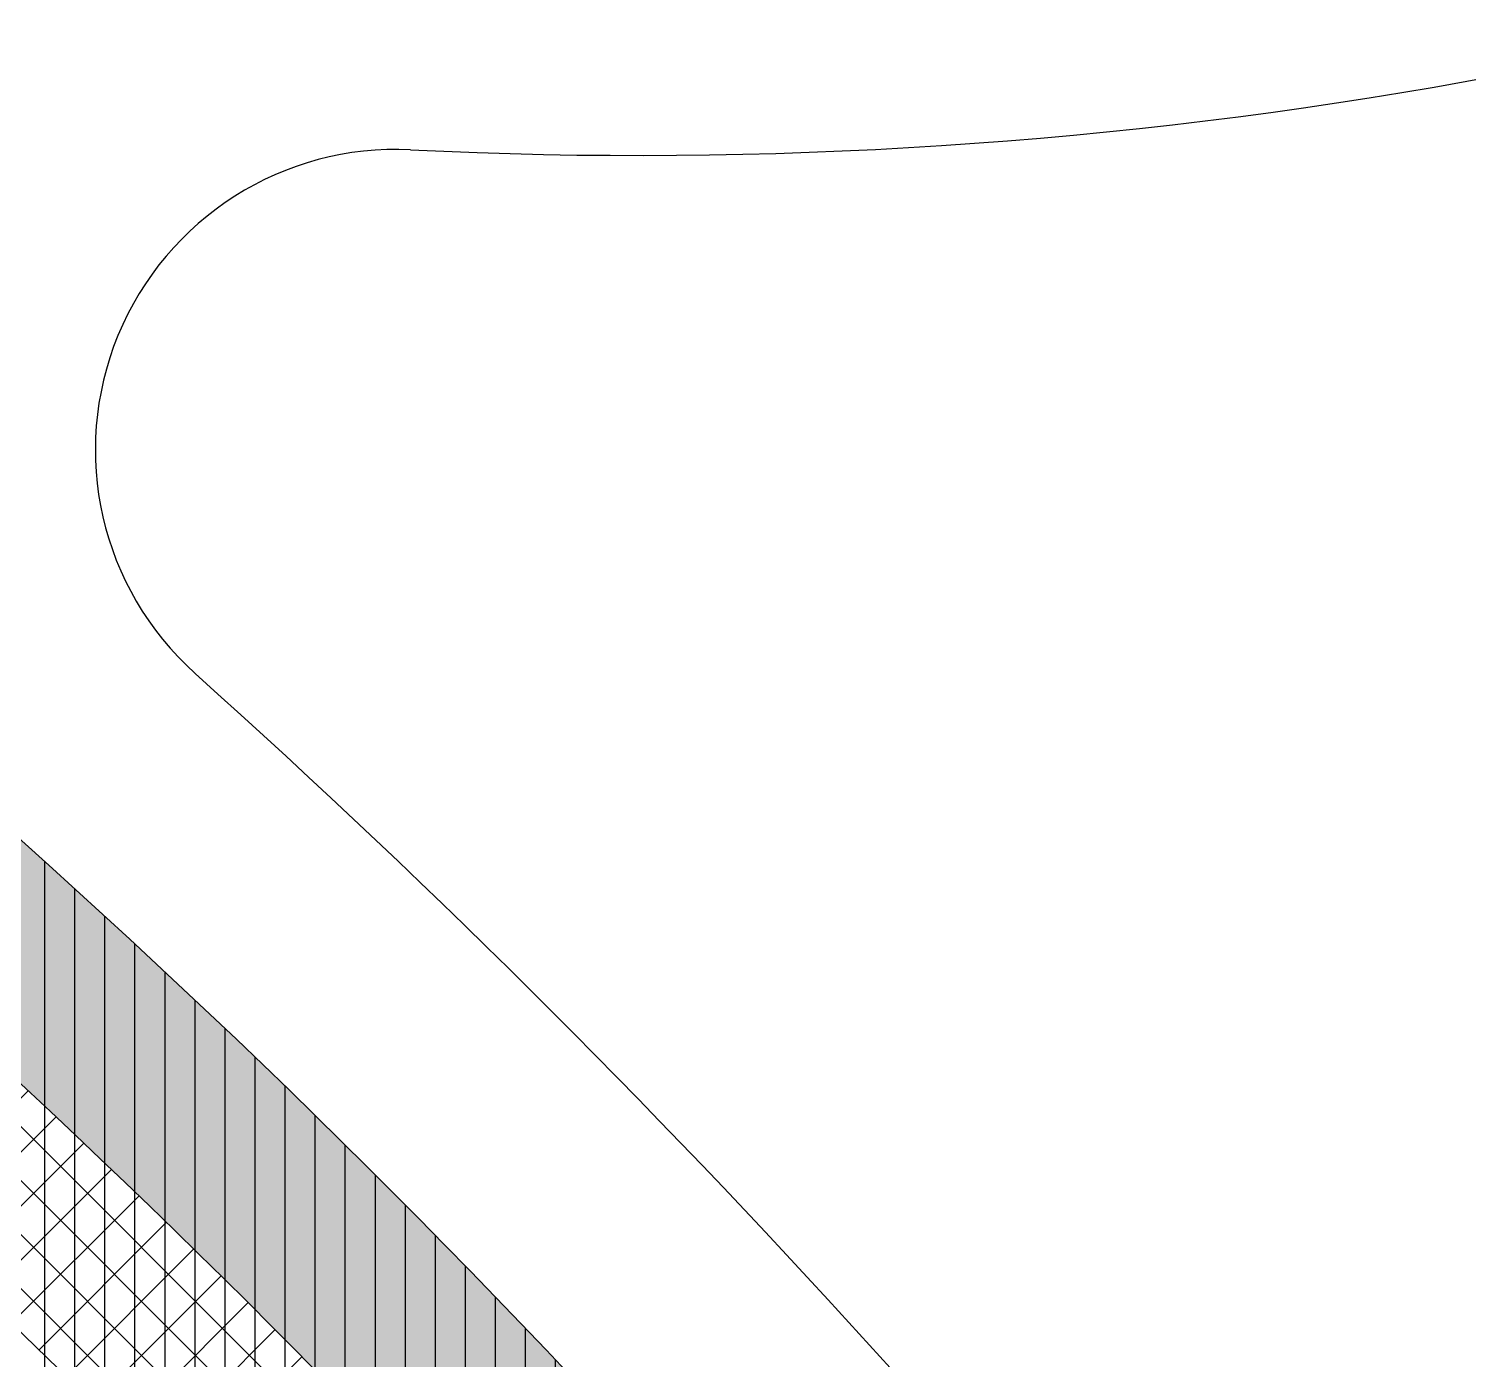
# Model space of a CAD drawing. Extents: x 671027 to 671614, y 802418 to 802669.
# Drawn here: x 671334.23 to 671358.18, y 802495.38 to 802517.52 of the extents above; entities that cross this region are included whole.
import ezdxf

# ---------------------------------------------------------------- set-up
doc = ezdxf.new("R2010")
doc.units = 0
doc.layers.add('drip line', color=7, linetype='Continuous')
doc.layers.add('shrubs-Gc', color=7, linetype='Continuous')
pattern_1 = [(90, (0, 0), (-0.5, 0), [])]

msp = doc.modelspace()

# ---------------------------------------------------------------- hatches: boundary and pattern name
at = {"layer": 'drip line', "true_color": 0xfecc66, "transparency": 33554585}
h = msp.add_hatch(dxfattribs=at)
h.set_pattern_fill('ANSI31', color=31, scale=4, angle=45)
h.set_pattern_definition(pattern_1)
h.paths.add_polyline_path([(671296.697, 802496.716, -0.110571), (671302.512, 802525.664, -0.131747), (671359.815, 802473.982, 0.003779), (671356.99, 802472.823, 0.125113), (671304.023, 802521.485, 0.098023), (671299.696, 802496.782, -0.642268), (671306.9, 802468.533, 0.080284), (671319.166, 802451.976, 0.003771), (671316.684, 802450.21, -0.07826), (671304.236, 802467.155, -0.356419), (671305.017, 802470.868, 0.642268), (671299.161, 802493.83, -0.356419)])
h = msp.add_hatch(dxfattribs=at)
h.set_pattern_fill('ANSI31', color=31, scale=4, angle=45)
h.set_pattern_definition(pattern_1)
h.paths.add_polyline_path([(671310.645, 802467.915, 0.073431), (671321.687, 802453.713, 0.003788), (671319.166, 802451.976, -0.080284), (671306.9, 802468.533, 0.642268), (671299.696, 802496.782, -0.098023), (671304.023, 802521.485, -0.125113), (671356.99, 802472.823, 0.003771), (671354.188, 802471.625, 0.117953), (671305.666, 802517.143, 0.074591), (671302.687, 802499.117, -0.551937)])
h = msp.add_hatch(dxfattribs=at)
h.set_pattern_fill('ANSI31', color=31, scale=4, angle=45)
h.set_pattern_definition(pattern_1)
h.paths.add_polyline_path([(671354.188, 802471.625, 0.003764), (671351.41, 802470.387, 0.110134), (671307.476, 802512.595, 0.049505), (671305.755, 802501.153, -0.485751), (671314.313, 802467.597, 0.067375), (671324.247, 802455.42, 0.003809), (671321.687, 802453.713, -0.073431), (671310.645, 802467.915, 0.551937), (671302.687, 802499.117, -0.074591), (671305.666, 802517.143, -0.117953)])
at = {"layer": 'shrubs-Gc'}
h = msp.add_hatch(dxfattribs=at)
h.set_pattern_fill('AR-SAND', color=219, scale=0.01125)
h.paths.add_polyline_path([(671296.697, 802496.716, -0.110571), (671302.512, 802525.664, -0.131747), (671359.815, 802473.982, 0.003779), (671356.99, 802472.823, 0.125113), (671304.023, 802521.485, 0.098023), (671299.696, 802496.782, -0.642268), (671306.9, 802468.533, 0.080284), (671319.166, 802451.976, 0.003771), (671316.684, 802450.21, -0.07826), (671304.236, 802467.155, -0.356419), (671305.017, 802470.868, 0.642268), (671299.161, 802493.83, -0.356419)])
h = msp.add_hatch(dxfattribs=at)
h.set_pattern_fill('ANSI37', color=74, scale=0.2)
h.paths.add_polyline_path([(671310.645, 802467.915, 0.073431), (671321.687, 802453.713, 0.003788), (671319.166, 802451.976, -0.080284), (671306.9, 802468.533, 0.642268), (671299.696, 802496.782, -0.098023), (671304.023, 802521.485, -0.125113), (671356.99, 802472.823, 0.003771), (671354.188, 802471.625, 0.117953), (671305.666, 802517.143, 0.074591), (671302.687, 802499.117, -0.551937)])
at = {"layer": 'shrubs-Gc', "linetype": 'ByBlock'}
h = msp.add_hatch(dxfattribs=at)
h.set_pattern_fill('DOLMIT', color=240, scale=0.1)
h.paths.add_polyline_path([(671354.188, 802471.625, 0.003764), (671351.41, 802470.387, 0.110134), (671307.476, 802512.595, 0.049505), (671305.755, 802501.153, -0.485751), (671314.313, 802467.597, 0.067375), (671324.247, 802455.42, 0.003809), (671321.687, 802453.713, -0.073431), (671310.645, 802467.915, 0.551937), (671302.687, 802499.117, -0.074591), (671305.666, 802517.143, -0.117953)])

# ---------------------------------------------------------------- linework, layer by layer
msp.add_arc((671234.794, 802392.973), 148.972, 32.94164, 62.96292)
at = {"color": 0}
for centre, radius, start, end in [((671344.387, 802592.898), 77.487, 267.18848, 293.29245), ((671340.341, 802510.511), 5, 87.1885, 228.0766), ((671234.794, 802392.973), 152.972, 35.82352, 48.07662)]:
    msp.add_arc(centre, radius, start, end, dxfattribs=at)
at = {"color": 119}
for radius, start, end in [(145.972, 32.94164, 61.6886), (142.972, 32.94164, 60.28388), (139.972, 33.57766, 58.71727)]:
    msp.add_arc((671234.794, 802392.973), radius, start, end, dxfattribs=at)

doc.saveas('drawing.dxf')
